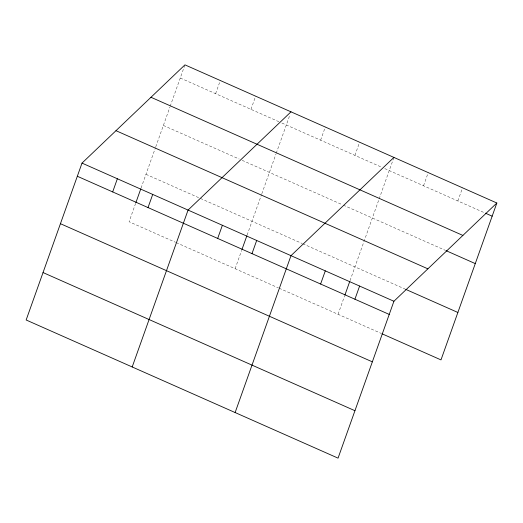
<?xml version="1.0" encoding="UTF-8"?>
<svg xmlns="http://www.w3.org/2000/svg" width="523" height="523" viewBox="0 0 523 523"><rect width="100%" height="100%" fill="white"/><g stroke="black" fill="none" stroke-linecap="round" stroke-linejoin="round"><path stroke-width="0.39" stroke-dasharray="2.62 1.96" d="M135.62 203.382L129.083 221.745L175.48 242.293M141.066 188.084L155.488 147.591M155.762 146.826L169.91 107.084M170.184 106.319L184.684 65.591M215.613 93.676L220.294 80.516M250.962 109.333L255.649 96.173M235.128 268.717L241.665 250.354M247.118 235.056L261.533 194.563M261.807 193.798L275.961 154.056M276.229 153.291L289.951 114.753M320.619 140.184L325.306 127.024M354.927 155.383L359.615 142.223M338.061 314.303L344.598 295.946M350.044 280.642L378.887 199.649M379.155 198.884L393.662 158.149M423.545 185.776L428.232 172.616M457.854 200.969L462.541 187.809M180.265 78.019L278.942 121.728M281.89 123.029L381.777 167.275M384.765 168.596L485.455 213.194M163.372 125.448L239.227 159.044M242.175 160.345L342.513 204.794M343.258 205.121L445.439 250.38M145.976 174.316L301.993 243.417M302.739 243.751L404.92 289.01M176.218 242.62L278.393 287.879M279.138 288.206L381.319 333.465"/><path stroke-width="0.78" d="M82.013 163.104L26.15 319.991L338.054 458.141L393.917 301.255L496.85 203.009L184.946 64.859L82.013 163.104L393.917 301.255M112.68 191.921L117.361 178.761M135.895 202.617L140.798 188.849M148.029 207.579L152.709 194.419M132.195 366.963L188.064 210.076L290.997 111.83M217.686 238.429L222.373 225.276M241.94 249.589L246.843 235.821M251.994 253.629L256.682 240.469M235.121 412.549L290.991 255.669L393.924 157.416M320.612 284.022L325.299 270.862M344.866 295.181L349.769 281.407M354.921 299.215L359.608 286.061M496.85 203.009L440.987 359.896L382.065 333.798M485.455 213.194L492.163 216.169M150.977 97.278L462.881 235.428M446.184 250.713L475.276 263.599M115.982 130.685L427.886 268.835M405.665 289.337L457.873 312.466M77.332 176.264L389.23 314.415M60.439 223.694L372.343 361.844M43.036 272.561L354.94 410.712"/></g></svg>
